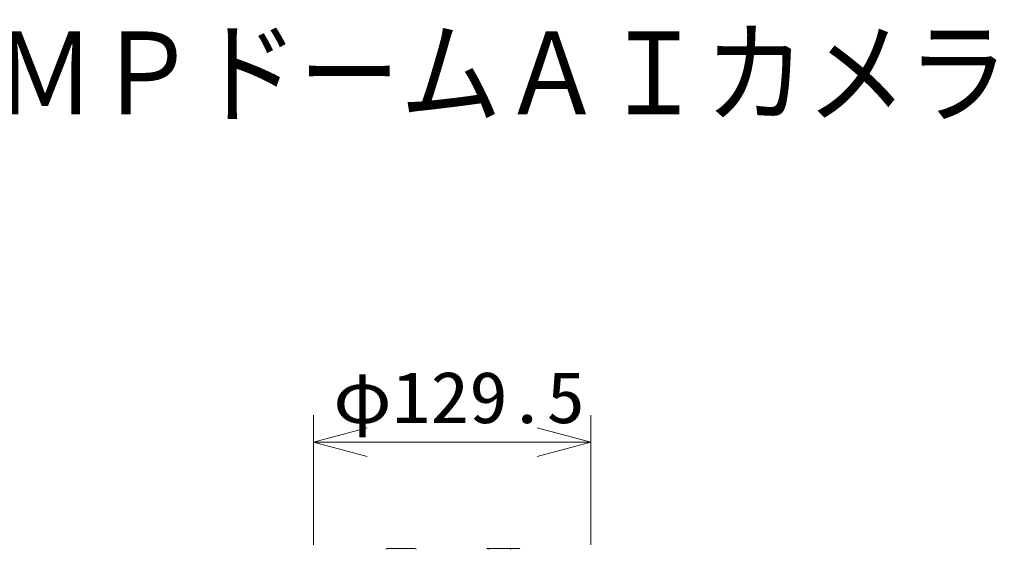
# Model space of a CAD drawing. Units: millimetres on the paper. Extents: x -63 to 64, y -58 to 59.
# Drawn here: x -20.16 to 25.34, y 34.61 to 59.23 of the extents above; entities that cross this region are included whole.
import ezdxf
from ezdxf.enums import TextEntityAlignment as Align

# ---------------------------------------------------------------- set-up
doc = ezdxf.new("R2010")
doc.units = ezdxf.units.MM
doc.layers.add('0-2_MOJI1', color=7, linetype='Continuous')
for name, color, linetype, lineweight in [('0-3_SUNPO', 7, 'Continuous', 9), ('0-4_0', 7, 'Continuous', 9), ('0-5_GAIKEI', 4, 'Continuous', 9)]:
    doc.layers.add(name, color=color, linetype=linetype, lineweight=lineweight)
doc.styles.add('ＭＳ ゴシック', font='')
doc.styles.get('ＭＳ ゴシック').set_extended_font_data('MS Gothic')

# ---------------------------------------------------------------- blocks, each defined once
blk = doc.blocks.new('_Open30')
at = {"layer": '0-4_0'}
blk.add_line((0, 0), (-1, 0), dxfattribs=at)
blk.add_lwpolyline([(-1, 0.2679), (0, 0), (-1, -0.2679)], dxfattribs=at)

msp = doc.modelspace()

# ---------------------------------------------------------------- linework, layer by layer
at = {"layer": '0-3_SUNPO'}
for p, q in [((-6.473, 34.784), (-6.473, 40.809)), ((6.453, 34.784), (6.453, 40.809)), ((-3.973, 39.559), (3.953, 39.559))]:
    msp.add_line(p, q, dxfattribs=at)
at = {"layer": '0-5_GAIKEI'}
for p, q in [((-3.043, 34.609), (-1.743, 34.609)), ((1.638, 34.609), (1.756, 34.609)), ((1.756, 34.609), (3.108, 34.609))]:
    msp.add_line(p, q, dxfattribs=at)
for centre, start, end in [((-3.043, 34.559), 90, 177), ((-1.743, 34.559), 3, 90), ((1.638, 34.559), 90, 138.1858), ((1.756, 34.559), 90, 177), ((2.656, 34.559), 3.3943, 90), ((3.108, 34.559), 49.5223, 90)]:
    msp.add_arc(centre, 0.05, start, end, dxfattribs=at)

# ---------------------------------------------------------------- block references
at = {"layer": '0-3_SUNPO', "xscale": 2.5, "yscale": 2.5, "rotation": 180}
msp.add_blockref('_Open30', (-6.473, 39.559), dxfattribs=at)
at = {"layer": '0-3_SUNPO', "xscale": 2.5, "yscale": 2.5}
msp.add_blockref('_Open30', (6.453, 39.559), dxfattribs=at)

# ---------------------------------------------------------------- texts
at = {"layer": '0-2_MOJI1', "style": 'ＭＳ ゴシック', "width": 0.9}
msp.add_text('屋内２ＭＰドームＡＩカメラ', height=3.849, dxfattribs=at).set_placement((-35.51, 53.666), align=Align.BOTTOM_LEFT)
at = {"layer": '0-3_SUNPO', "style": 'ＭＳ ゴシック', "width": 1.1}
msp.add_text('φ129.5', height=2.405, dxfattribs=at).set_placement((-5.553, 39.722), align=Align.BOTTOM_LEFT)

doc.saveas('drawing.dxf')
